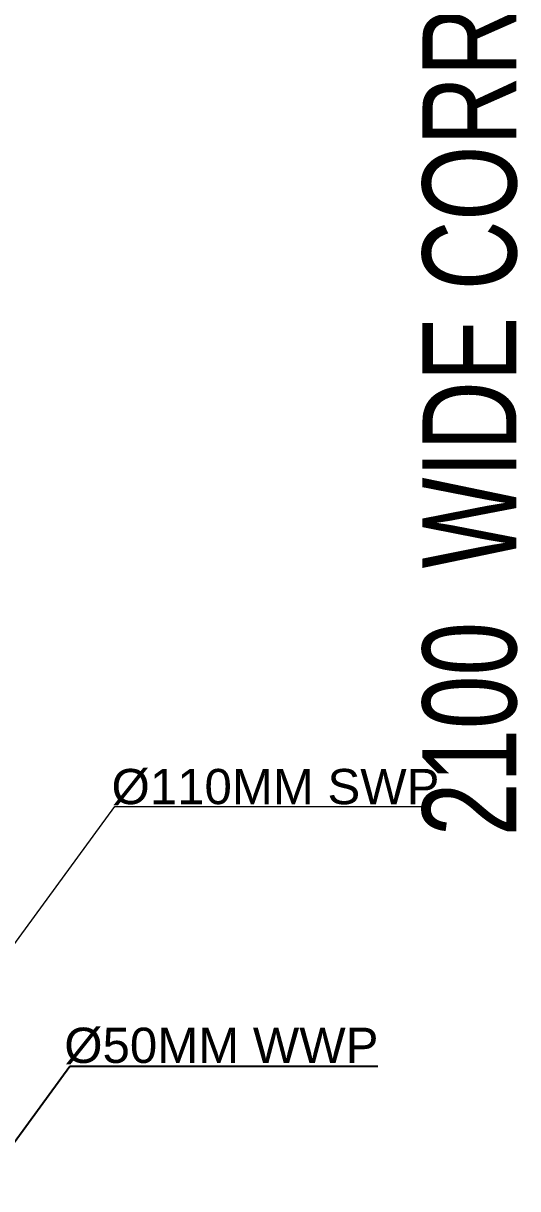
# Model space of a CAD drawing. Header units: millimetres. Extents: x 554 to 29966, y 4404 to 52986.
# Drawn here: x 15232 to 16285, y 12521 to 15001 of the extents above; entities that cross this region are included whole.
import ezdxf

# ---------------------------------------------------------------- set-up
doc = ezdxf.new("R2010")
doc.units = ezdxf.units.MM
doc.layers.add('A-TEXT-ROOM-50', color=7, linetype='Continuous', lineweight=9)
doc.layers.add('SWP', color=1, linetype='Continuous', lineweight=15)
doc.layers.add('SH- WWP', color=92, linetype='Continuous')
doc.styles.add('_MAA_200', font='Arial Narrow.ttf', dxfattribs={"height": 100})
doc.styles.add('ARIAL', font='Arial.ttf')
doc.styles.get("Standard").update_dxf_attribs({"font": 'arial.ttf'})
doc.dimstyles.new('COLUMN DIM PLAN', dxfattribs={"dimtxt": 100, "dimasz": 50, "dimexe": 0, "dimexo": 0, "dimgap": 30, "dimtad": 0, "dimdec": 0, "dimdsep": 46, "dimtxsty": '_MAA_200', "dimblk": 'ARCHTICK', "dimcen": 2.5, "dimdle": 50, "dimclrd": 256, "dimclre": 256, "dimclrt": 256, "dimadec": 0, "dimazin": 0, "dimtfac": 1, "dimtdec": 0, "dimtmove": 1, "dimatfit": 3, "dimfxl": 1, "dimlwd": -1, "dimlwe": -1, "dimarcsym": 0})

# ---------------------------------------------------------------- blocks, each defined once
blk = doc.blocks.new('_ArchTick')
at = {"color": 0, "linetype": 'ByBlock', "const_width": 0.15}
blk.add_lwpolyline([(-0.5, -0.5), (0.5, 0.5)], dxfattribs=at)

msp = doc.modelspace()

# ---------------------------------------------------------------- texts
at = {"layer": 'A-TEXT-ROOM-50', "insert": (16082.4, 14409.9), "char_height": 200, "width": 4344.136, "attachment_point": 2, "rotation": 90, "style": 'ARIAL'}
msp.add_mtext('{\\fSwis721 LtCn BT|b0|i0|c0|p34;2100  WIDE CORRIDOR}', dxfattribs=at)
at = {"layer": 'SH- WWP', "lineweight": 30, "char_height": 75, "width": 774.871, "attachment_point": 1}
for s, insert in [('\\pxqc;\\A1;\\fArial|b0|i0|c0|p34;\\C1;Ø110MM SWP', (15381.9, 13414.1)), ('\\pxqc;\\A1;\\fArial|b0|i0|c0|p34;\\C3;Ø50MM WWP', (15266.6, 12863.4))]:
    msp.add_mtext(s, dxfattribs=dict(at, insert=insert))

# ---------------------------------------------------------------- leaders
at = {"layer": 'SH- WWP', "lineweight": 30}
msp.add_leader([(15069, 12422.9), (15331.3, 12781.6), (15987.4, 12781.6)], dimstyle='COLUMN DIM PLAN', override={"dimgap": 30, "dimtad": 0, "dimfxl": 5, "dimarcsym": 2}, dxfattribs=at)
at = {"layer": 'SWP', "linetype": 'Continuous'}
for points in [[(15037.2, 14793.7), (15318.9, 15178.9), (15975, 15178.9)], [(15145.2, 12948.7), (15426.9, 13333.9), (16083.1, 13333.9)]]:
    msp.add_leader(points, dimstyle='COLUMN DIM PLAN', override={"dimgap": 30, "dimtad": 0, "dimfxl": 5, "dimarcsym": 2}, dxfattribs=at)

doc.saveas('drawing.dxf')
